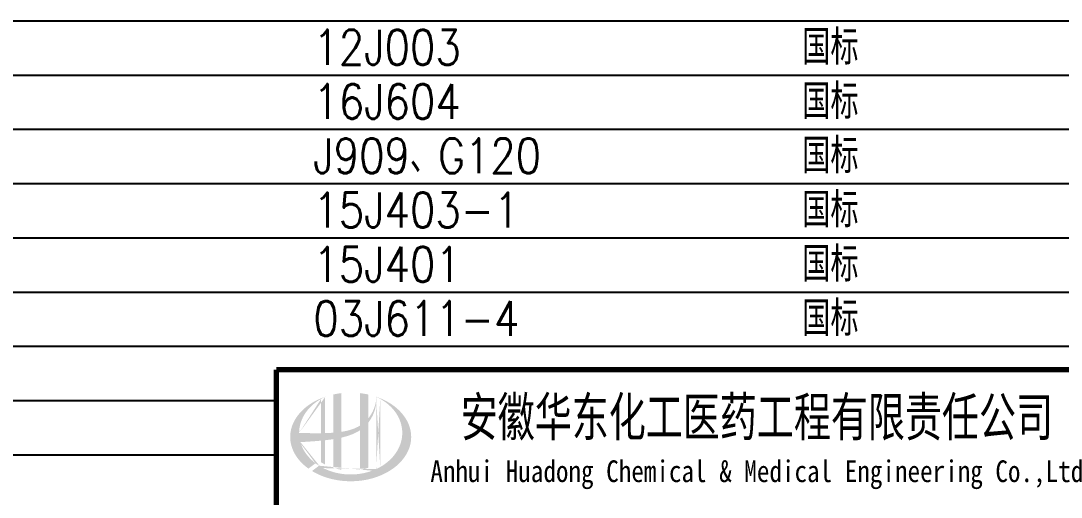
# Model space of a CAD drawing. Extents: x 4267484 to 4395158, y -674551 to -235742.
# Drawn here: x 4362862 to 4376277, y -354431 to -348284 of the extents above; entities that cross this region are included whole.
import ezdxf
from ezdxf.enums import TextEntityAlignment as Align

# ---------------------------------------------------------------- set-up
doc = ezdxf.new("R2010")
doc.units = 0
doc.header["$LTSCALE"] = 1000
doc.header["$MEASUREMENT"] = 0
doc.layers.get('0').update_dxf_attribs({"linetype": 'CONTINUOUS'})
doc.layers.add('图层线', color=8, linetype='CONTINUOUS')
doc.styles.add('HZ1', font='txt.shx', dxfattribs={"bigfont": 'hzdx.shx'})
doc.styles.add('宋体', font='', dxfattribs={"width": 0.7})
doc.styles.get('宋体').set_extended_font_data('SimSun')

msp = doc.modelspace()

# ---------------------------------------------------------------- hatches: boundary and pattern name
h = msp.add_hatch(color=256)
edge = h.paths.add_edge_path()
edge.add_spline(control_points=[(4366994.2, -353662.2), (4367000.3, -353660.9), (4367006.4, -353659.4), (4367055.5, -353647.5), (4367098.1, -353634.6), (4367173.1, -353603.4), (4367206.1, -353586.5), (4367236.9, -353565.9)], knot_values=[61.629012, 61.629012, 61.629012, 61.629012, 63.3304306, 63.3304306, 75.3536336, 75.3536336, 85.3986489, 85.3986489, 85.3986489, 85.3986489], degree=3, periodic=0)
edge.add_line((4367236.9, -353565.9), (4367236.9, -354076.1))
edge.add_spline(control_points=[(4367236.9, -354076.1), (4367254.1, -354073.4), (4367271.1, -354070), (4367305.8, -354062), (4367323.5, -354057.1), (4367340.9, -354051.7)], knot_values=[4.9084564, 4.9084564, 4.9084564, 4.9084564, 4.9928212, 4.9928212, 5.0830337, 5.0830337, 5.0830337, 5.0830337], degree=3, periodic=0)
edge.add_line((4367340.9, -354051.7), (4367340.9, -353470.3))
edge.add_spline(control_points=[(4367340.9, -353470.3), (4367349.6, -353459.3), (4367357.8, -353448), (4367383.9, -353408.3), (4367399.5, -353378.4), (4367428.8, -353305.6), (4367440, -353261.8), (4367444.7, -353216.5), (4367444.8, -353215.2), (4367444.9, -353213.9)], knot_values=[97.9917441, 97.9917441, 97.9917441, 97.9917441, 101.6421898, 101.6421898, 110.3379755, 110.3379755, 121.9343221, 121.9343221, 122.2706915, 122.2706915, 122.2706915, 122.2706915], degree=3, periodic=0)
edge.add_line((4367444.9, -353213.9), (4367444.9, -353143.5))
edge.add_spline(control_points=[(4367444.9, -353143.5), (4367444.8, -353151.1), (4367444.5, -353158.8), (4367443.9, -353166.5)], knot_values=[126.194075, 126.194075, 126.194075, 126.194075, 128.3967624, 128.3967624, 128.3967624, 128.3967624], degree=3, periodic=0)
edge.add_spline(control_points=[(4367443.9, -353166.5), (4367443.4, -353172.7), (4367442.8, -353178.9), (4367442, -353185.1)], knot_values=[124.4170495, 124.4170495, 124.4170495, 124.4170495, 126.194075, 126.194075, 126.194075, 126.194075], degree=3, periodic=0)
edge.add_spline(control_points=[(4367442, -353185.1), (4367440.9, -353194.3), (4367439.4, -353203.4), (4367437.6, -353212.5)], knot_values=[121.8052898, 121.8052898, 121.8052898, 121.8052898, 124.4170495, 124.4170495, 124.4170495, 124.4170495], degree=3, periodic=0)
edge.add_spline(control_points=[(4367437.6, -353212.5), (4367435.3, -353224.6), (4367432.3, -353236.7), (4367428.8, -353248.8)], knot_values=[118.3157402, 118.3157402, 118.3157402, 118.3157402, 121.8052898, 121.8052898, 121.8052898, 121.8052898], degree=3, periodic=0)
edge.add_spline(control_points=[(4367428.8, -353248.8), (4367425.3, -353260.9), (4367421.3, -353272.9), (4367416.7, -353284.8)], knot_values=[114.7959879, 114.7959879, 114.7959879, 114.7959879, 118.3157402, 118.3157402, 118.3157402, 118.3157402], degree=3, periodic=0)
edge.add_spline(control_points=[(4367416.7, -353284.8), (4367412.2, -353296.5), (4367407.3, -353308), (4367401.8, -353319.3)], knot_values=[111.3296409, 111.3296409, 111.3296409, 111.3296409, 114.7959879, 114.7959879, 114.7959879, 114.7959879], degree=3, periodic=0)
edge.add_spline(control_points=[(4367401.8, -353319.3), (4367396.3, -353330.9), (4367390.3, -353342.2), (4367383.8, -353353.3)], knot_values=[107.7952896, 107.7952896, 107.7952896, 107.7952896, 111.3296409, 111.3296409, 111.3296409, 111.3296409], degree=3, periodic=0)
edge.add_spline(control_points=[(4367383.8, -353353.3), (4367377.5, -353364.1), (4367370.8, -353374.7), (4367363.7, -353384.9)], knot_values=[104.3435789, 104.3435789, 104.3435789, 104.3435789, 107.7952896, 107.7952896, 107.7952896, 107.7952896], degree=3, periodic=0)
edge.add_spline(control_points=[(4367363.7, -353384.9), (4367356.5, -353395.3), (4367348.9, -353405.4), (4367340.9, -353415.1)], knot_values=[100.8506997, 100.8506997, 100.8506997, 100.8506997, 104.3435789, 104.3435789, 104.3435789, 104.3435789], degree=3, periodic=0)
edge.add_line((4367340.9, -353415.1), (4367340.9, -353105.8))
edge.add_spline(control_points=[(4367340.9, -353105.8), (4367306.9, -353098.2), (4367272.1, -353092.4), (4367236.9, -353088.3)], knot_values=[4.4239994, 4.4239994, 4.4239994, 4.4239994, 4.5587406, 4.5587406, 4.5587406, 4.5587406], degree=3, periodic=0)
edge.add_line((4367236.9, -353088.3), (4367236.9, -353506.4))
edge.add_spline(control_points=[(4367236.9, -353506.4), (4367165, -353551), (4367080.8, -353574.2), (4366994.2, -353587.2)], knot_values=[63.2462151, 63.2462151, 63.2462151, 63.2462151, 87.6891235, 87.6891235, 87.6891235, 87.6891235], degree=3, periodic=0)
edge.add_line((4366994.2, -353587.2), (4366994.2, -353088.3))
edge.add_spline(control_points=[(4366994.2, -353088.3), (4366959.1, -353092.4), (4366924.3, -353098.2), (4366890.2, -353105.8)], knot_values=[4.8660382, 4.8660382, 4.8660382, 4.8660382, 5.0007773, 5.0007773, 5.0007773, 5.0007773], degree=3, periodic=0)
edge.add_line((4366890.2, -353105.8), (4366890.2, -353598.6))
edge.add_spline(control_points=[(4366890.2, -353598.6), (4366888.6, -353598.8), (4366853.6, -353601.4), (4366819, -353603.2), (4366786.2, -353604.2)], knot_values=[43.6573559, 43.6573559, 43.6573559, 43.6573559, 44.1342527, 53.4970917, 53.4970917, 53.4970917, 53.4970917], degree=3, periodic=0)
edge.add_line((4366786.2, -353604.2), (4366786.2, -353135.1))
edge.add_spline(control_points=[(4366786.2, -353135.1), (4366769.2, -353140.9), (4366752.5, -353147.2), (4366736, -353153.9)], knot_values=[5.1415698, 5.1415698, 5.1415698, 5.1415698, 5.2129208, 5.2129208, 5.2129208, 5.2129208], degree=3, periodic=0)
edge.add_spline(control_points=[(4366736, -353153.9), (4366729.1, -353156.8), (4366722.3, -353159.7), (4366690.1, -353173.9), (4366665.5, -353186.1), (4366642, -353199.3)], knot_values=[5.2129208, 5.2129208, 5.2129208, 5.2129208, 5.2429596, 5.2429596, 5.3556227, 5.3556227, 5.3556227, 5.3556227], degree=3, periodic=0)
edge.add_spline(control_points=[(4366642, -353199.3), (4366627.2, -353207.7), (4366612.7, -353216.4), (4366598.7, -353225.5)], knot_values=[5.3556227, 5.3556227, 5.3556227, 5.3556227, 5.4269737, 5.4269737, 5.4269737, 5.4269737], degree=3, periodic=0)
edge.add_spline(control_points=[(4366598.7, -353225.5), (4366591.3, -353230.3), (4366584, -353235.3), (4366570.5, -353244.7), (4366564.3, -353249.3), (4366558.2, -353253.9)], knot_values=[5.4269737, 5.4269737, 5.4269737, 5.4269737, 5.4647645, 5.4647645, 5.4983247, 5.4983247, 5.4983247, 5.4983247], degree=3, periodic=0)
edge.add_spline(control_points=[(4366558.2, -353253.9), (4366532.1, -353273.4), (4366508, -353294.3), (4366486.1, -353316.3)], knot_values=[5.4983247, 5.4983247, 5.4983247, 5.4983247, 5.6410266, 5.6410266, 5.6410266, 5.6410266], degree=3, periodic=0)
edge.add_spline(control_points=[(4366486.1, -353316.3), (4366479.1, -353323.3), (4366472.4, -353330.4), (4366451.9, -353353), (4366439.1, -353368.8), (4366427.3, -353385)], knot_values=[5.6410266, 5.6410266, 5.6410266, 5.6410266, 5.6865694, 5.6865694, 5.7837285, 5.7837285, 5.7837285, 5.7837285], degree=3, periodic=0)
edge.add_spline(control_points=[(4366427.3, -353385), (4366412.2, -353405.8), (4366398.8, -353427.2), (4366385.7, -353452.1), (4366384.1, -353455.3), (4366382.5, -353458.5)], knot_values=[5.7837285, 5.7837285, 5.7837285, 5.7837285, 5.9083744, 5.9083744, 5.9264305, 5.9264305, 5.9264305, 5.9264305], degree=3, periodic=0)
edge.add_spline(control_points=[(4366382.5, -353458.5), (4366370.1, -353483.6), (4366360, -353509.3), (4366352.5, -353535.2)], knot_values=[5.9264305, 5.9264305, 5.9264305, 5.9264305, 6.0691324, 6.0691324, 6.0691324, 6.0691324], degree=3, periodic=0)
edge.add_spline(control_points=[(4366352.5, -353535.2), (4366349.3, -353546.3), (4366346.5, -353557.5), (4366341.2, -353583.6), (4366338.9, -353598.7), (4366337.5, -353613.7)], knot_values=[6.0691324, 6.0691324, 6.0691324, 6.0691324, 6.1301793, 6.1301793, 6.2118343, 6.2118343, 6.2118343, 6.2118343], degree=3, periodic=0)
edge.add_spline(control_points=[(4366337.5, -353613.7), (4366336.2, -353626.9), (4366335.6, -353640.1), (4366335.6, -353653.3)], knot_values=[6.2118343, 6.2118343, 6.2118343, 6.2118343, 6.2831853, 6.2831853, 6.2831853, 6.2831853], degree=3, periodic=0)
edge.add_spline(control_points=[(4366335.6, -353653.3), (4366335.6, -353662.6), (4366335.9, -353671.9), (4366336.5, -353681.3)], knot_values=[6.2831853, 6.2831853, 6.2831853, 6.2831853, 6.3336547, 6.3336547, 6.3336547, 6.3336547], degree=3, periodic=0)
edge.add_spline(control_points=[(4366336.5, -353681.3), (4366337.8, -353699.9), (4366340.3, -353718.5), (4366344.1, -353737)], knot_values=[6.3336547, 6.3336547, 6.3336547, 6.3336547, 6.4345936, 6.4345936, 6.4345936, 6.4345936], degree=3, periodic=0)
edge.add_spline(control_points=[(4366344.1, -353737), (4366344.3, -353738.3), (4366344.6, -353739.5), (4366348.5, -353758), (4366353.3, -353775.2), (4366359.1, -353792.2)], knot_values=[6.4345936, 6.4345936, 6.4345936, 6.4345936, 6.4412784, 6.4412784, 6.5355325, 6.5355325, 6.5355325, 6.5355325], degree=3, periodic=0)
edge.add_spline(control_points=[(4366359.1, -353792.2), (4366365.4, -353810.4), (4366372.9, -353828.4), (4366381.6, -353846.2)], knot_values=[6.5355325, 6.5355325, 6.5355325, 6.5355325, 6.6364714, 6.6364714, 6.6364714, 6.6364714], degree=3, periodic=0)
edge.add_spline(control_points=[(4366381.6, -353846.2), (4366383.8, -353850.7), (4366386.1, -353855.2), (4366395.5, -353872.8), (4366403.2, -353885.9), (4366411.5, -353898.7)], knot_values=[6.6364714, 6.6364714, 6.6364714, 6.6364714, 6.6618943, 6.6618943, 6.7374102, 6.7374102, 6.7374102, 6.7374102], degree=3, periodic=0)
edge.add_spline(control_points=[(4366411.5, -353898.7), (4366422.7, -353915.9), (4366435.1, -353932.7), (4366448.6, -353949)], knot_values=[6.7374102, 6.7374102, 6.7374102, 6.7374102, 6.8383491, 6.8383491, 6.8383491, 6.8383491], degree=3, periodic=0)
edge.add_spline(control_points=[(4366448.6, -353949), (4366454.5, -353956.2), (4366460.7, -353963.3), (4366475.2, -353979.2), (4366483.7, -353988), (4366492.6, -353996.7)], knot_values=[6.8383491, 6.8383491, 6.8383491, 6.8383491, 6.8825101, 6.8825101, 6.939288, 6.939288, 6.939288, 6.939288], degree=3, periodic=0)
edge.add_spline(control_points=[(4366492.6, -353996.7), (4366508.4, -354012.1), (4366525.3, -354026.9), (4366543.2, -354041.1)], knot_values=[6.939288, 6.939288, 6.939288, 6.939288, 7.0402268, 7.0402268, 7.0402268, 7.0402268], degree=3, periodic=0)
edge.add_spline(control_points=[(4366543.2, -354041.1), (4366552.1, -354048.2), (4366561.3, -354055.1), (4366570.7, -354061.9)], knot_values=[7.0402268, 7.0402268, 7.0402268, 7.0402268, 7.0906963, 7.0906963, 7.0906963, 7.0906963], degree=3, periodic=0)
edge.add_line((4366570.7, -354061.9), (4366661.9, -353993.5))
edge.add_ellipse((4367115.6, -353601.3), major_axis=(665, 0), ratio=0.8066765, start_angle=192.81901, end_angle=226.98533, ccw=False)
edge.add_spline(control_points=[(4366467.1, -353720.3), (4366491.2, -353718.8), (4366515.2, -353717.4), (4366603.9, -353711.9), (4366668.7, -353707.5), (4366734.2, -353701.2)], knot_values=[11.3982633, 11.3982633, 11.3982633, 11.3982633, 18.4072897, 18.4072897, 37.1809397, 37.1809397, 37.1809397, 37.1809397], degree=3, periodic=0)
edge.add_line((4366734.2, -353701.2), (4366734.2, -353980.3))
edge.add_spline(control_points=[(4366734.2, -353980.3), (4366737.8, -353982.5), (4366741.4, -353984.7), (4366758.3, -353994.9), (4366772.1, -354002.5), (4366786.2, -354009.6)], knot_values=[4.0499446, 4.0499446, 4.0499446, 4.0499446, 4.0720206, 4.0720206, 4.153257, 4.153257, 4.153257, 4.153257], degree=3, periodic=0)
edge.add_line((4366786.2, -354009.6), (4366786.2, -353695.8))
edge.add_spline(control_points=[(4366786.2, -353695.8), (4366818.4, -353692.1), (4366850.8, -353687.8), (4366885.7, -353682.5), (4366888, -353682.1), (4366890.2, -353681.8)], knot_values=[42.1350086, 42.1350086, 42.1350086, 42.1350086, 51.3072277, 51.3072277, 51.9485742, 51.9485742, 51.9485742, 51.9485742], degree=3, periodic=0)
edge.add_line((4366890.2, -353681.8), (4366890.2, -354051.7))
edge.add_spline(control_points=[(4366890.2, -354051.7), (4366923.9, -354062.2), (4366958.7, -354070.4), (4366994.2, -354076.1)], knot_values=[4.3417397, 4.3417397, 4.3417397, 4.3417397, 4.5163155, 4.5163155, 4.5163155, 4.5163155], degree=3, periodic=0)
edge.add_line((4366994.2, -354076.1), (4366994.2, -353662.2))
edge = h.paths.add_edge_path(flags=16)
edge.add_ellipse((4367115.6, -353601.3), major_axis=(665, 0), ratio=0.8066765, start_angle=124.98746, end_angle=179.99898, ccw=False)
edge.add_line((4366734.2, -353161.8), (4366734.2, -353605.4))
edge.add_spline(control_points=[(4366734.2, -353605.4), (4366638.9, -353606.7), (4366544.9, -353603.6), (4366450.5, -353601.3)], knot_values=[11.2737302, 11.2737302, 11.2737302, 11.2737302, 38.6875129, 38.6875129, 38.6875129, 38.6875129], degree=3, periodic=0)
edge = h.paths.add_edge_path()
edge.add_spline(control_points=[(4366616.7, -354092.4), (4366647.8, -354111.4), (4366680.9, -354128.7), (4366765.6, -354165.9), (4366818.8, -354183.8), (4366929.6, -354210.3), (4366987, -354219), (4367103.2, -354226.8), (4367161.8, -354225.9), (4367277.4, -354214.4), (4367334.3, -354203.9), (4367443.3, -354173.8), (4367495.4, -354154.3), (4367592.4, -354107.4), (4367637.1, -354080.1), (4367717.1, -354019.1), (4367752.3, -353985.5), (4367811.6, -353914.1), (4367835.7, -353876.2), (4367872.1, -353798.1), (4367884.4, -353757.8), (4367896.9, -353676.6), (4367897.2, -353635.7), (4367885.7, -353554.2), (4367873.9, -353513.7), (4367838.3, -353434.9), (4367814.5, -353396.7), (4367755.7, -353324.6), (4367720.7, -353290.6), (4367640.9, -353229), (4367596.1, -353201.3), (4367514.9, -353161.5), (4367480.6, -353147.3), (4367444.9, -353135.1)], knot_values=[0.8864206, 0.8864206, 0.8864206, 0.8864206, 1.0405566, 1.0405566, 1.2611724, 1.2611724, 1.4817883, 1.4817883, 1.7024042, 1.7024042, 1.9230201, 1.9230201, 2.1436359, 2.1436359, 2.3642518, 2.3642518, 2.5848677, 2.5848677, 2.8054836, 2.8054836, 3.0260994, 3.0260994, 3.2467153, 3.2467153, 3.4685202, 3.4685202, 3.6903251, 3.6903251, 3.9121301, 3.9121301, 4.133935, 4.133935, 4.2832086, 4.2832086, 4.2832086, 4.2832086], degree=3, periodic=0)
edge.add_line((4367444.9, -353135.1), (4367444.9, -353135.1))
edge.add_spline(control_points=[(4367444.9, -353135.2), (4367444.9, -353138), (4367444.9, -353140.7), (4367444.9, -353143.5)], knot_values=[128.3967624, 128.3967624, 128.3967624, 128.3967624, 129.1921934, 129.1921934, 129.1921934, 129.1921934], degree=3, periodic=0)
edge.add_line((4367444.9, -353143.5), (4367444.9, -354067.3))
edge.add_ellipse((4367115.6, -353601.3), major_axis=(665, 0), ratio=0.8066765, start_angle=232.10542, end_angle=299.68334, ccw=False)
edge.add_line((4366707.1, -354024.6), (4366616.7, -354092.4))
edge = h.paths.add_edge_path(flags=16)
edge.add_ellipse((4367115.6, -353601.3), major_axis=(665, 0), ratio=0.8066765, start_angle=304.98746, end_angle=415.01211, ccw=False)
edge.add_line((4367496.9, -354040.8), (4367496.9, -353161.8))

# ---------------------------------------------------------------- linework, layer by layer
at = {"const_width": 70}
for points in [[(4366157.7, -352783.9), (4366157.7, -358783.9)], [(4384157.7, -352783.9), (4366157.7, -352783.9)]]:
    msp.add_lwpolyline(points, dxfattribs=at)
at = {"layer": '图层线'}
for p, q in [((4303557.7, -348283.9), (4384157.7, -348283.9)), ((4303557.7, -348983.9), (4384157.7, -348983.9)), ((4303557.7, -349683.9), (4384157.7, -349683.9)), ((4303557.7, -350383.9), (4384157.7, -350383.9)), ((4303557.7, -351083.9), (4384157.7, -351083.9)), ((4303557.7, -351783.9), (4384157.7, -351783.9)), ((4303557.7, -352483.9), (4384157.7, -352483.9)), ((4303557.7, -353183.9), (4366157.7, -353183.9)), ((4303557.7, -353883.9), (4366157.7, -353883.9))]:
    msp.add_line(p, q, dxfattribs=at)

# ---------------------------------------------------------------- texts
at = {"color": 4, "style": 'HZ1', "width": 0.85}
for s, p in [('国标', (4372938.2, -348850.5)), ('12J003', (4366634, -348850.5)), ('国标', (4372938.2, -349550.5)), ('16J604', (4366634, -349550.5)), ('J909、G120', (4366634, -350250.5)), ('国标', (4372938.2, -350250.5)), ('15J403-1', (4366634, -350950.5)), ('国标', (4372938.2, -350950.5)), ('15J401', (4366634, -351650.5)), ('国标', (4372938.2, -351650.5)), ('国标', (4372938.2, -352350.5)), ('03J611-4', (4366634, -352350.5))]:
    msp.add_text(s, height=450, dxfattribs=at).set_placement(p)
at = {"style": '宋体'}
for s, height, width, p in [('安徽华东化工医药工程有限责任公司', 500, 0.7, (4372352.6, -353383.9)), ('Anhui Huadong Chemical & Medical Engineering Co.,Ltd', 280, 0.85, (4372352.6, -354133.9))]:
    msp.add_text(s, height=height, dxfattribs=dict(at, width=width)).set_placement(p, align=Align.MIDDLE)

doc.saveas('drawing.dxf')
